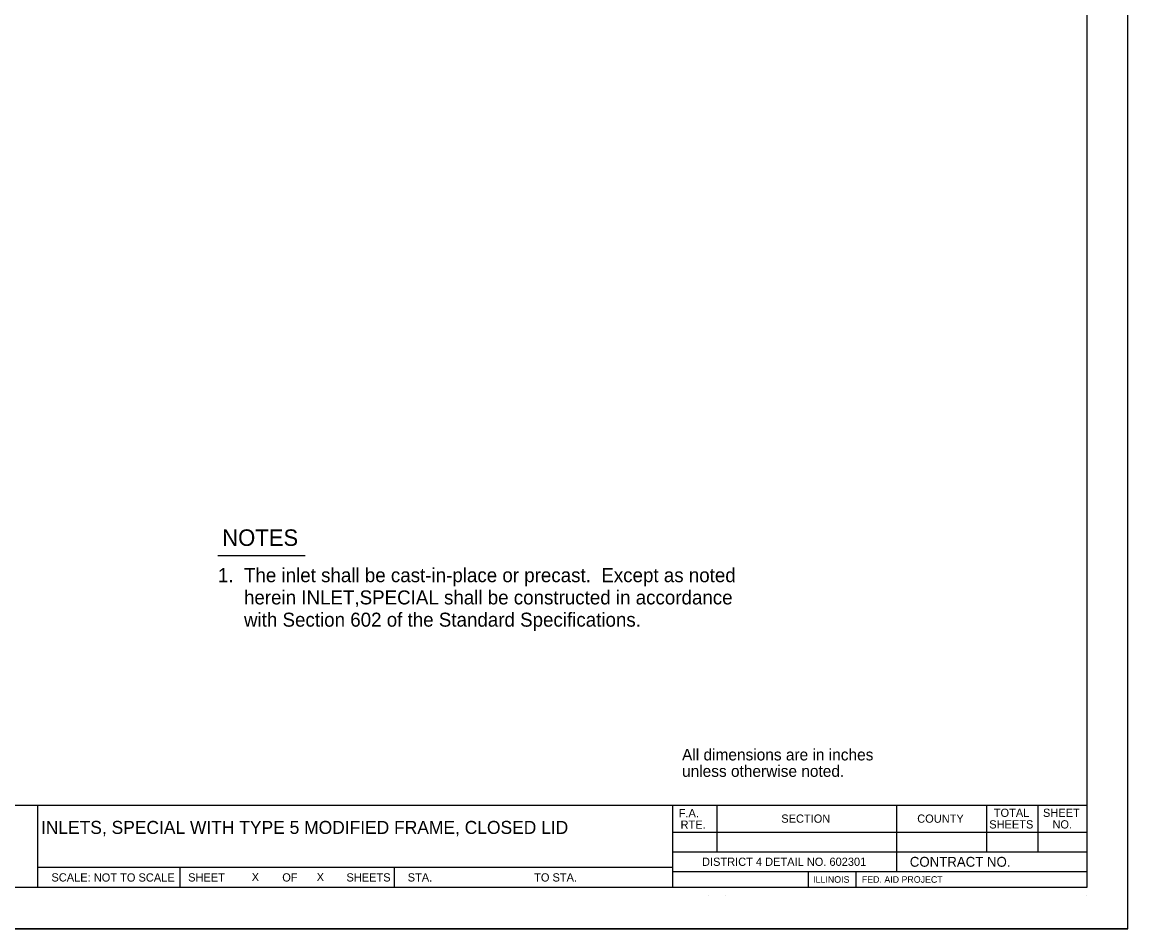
# Model space of a CAD drawing. Extents: x 0 to 2.83, y -0.1 to 1.83.
# Drawn here: x 1.716 to 2.833, y 0 to 0.917 of the extents above; entities that cross this region are included whole.
import ezdxf

# ---------------------------------------------------------------- set-up
doc = ezdxf.new("R2010")
doc.units = 0
for name, color, linetype in [('IDS_Notes', 7, 'Continuous'), ('RD_Pr_Roadway_Notes', 7, 'Continuous'), ('SH_General_Details', 7, 'Continuous'), ('SH_Printer_Plotting_Border', 7, 'Continuous')]:
    doc.layers.add(name, color=color, linetype=linetype)

msp = doc.modelspace()

# ---------------------------------------------------------------- linework, layer by layer
at = {"layer": 'RD_Pr_Roadway_Notes'}
msp.add_line((1.9135, 0.3775), (2.0017, 0.3775), dxfattribs=at)
at = {"layer": 'SH_General_Details'}
for p, q in [((2.8333, 0), (2.8333, 1.8333)), ((0.1667, 0.125), (2.7917, 0.125)), ((1.7312, 0.125), (1.7312, 0.0417)), ((2.3729, 0.125), (2.3729, 0.0417)), ((2.4179, 0.125), (2.4179, 0.0779)), ((2.5995, 0.125), (2.5995, 0.0579)), ((2.6905, 0.125), (2.6905, 0.0779)), ((2.7423, 0.125), (2.7423, 0.0779)), ((2.3729, 0.0979), (2.7917, 0.0979)), ((2.3729, 0.0779), (2.7917, 0.0779)), ((1.7312, 0.0625), (2.3729, 0.0625)), ((1.875, 0.0625), (1.875, 0.0417)), ((2.0917, 0.0625), (2.0917, 0.0417)), ((2.3729, 0.0579), (2.7917, 0.0579)), ((2.5101, 0.0579), (2.5101, 0.0417)), ((2.5585, 0.0579), (2.5585, 0.0417)), ((2.4095, 0.0333), (2.4095, 0.0333)), ((2.4262, 0.0333), (2.4262, 0.0333)), ((2.7917, 0.0333), (2.7917, 0.0333)), ((2.8333, 0), (0, 0))]:
    msp.add_line(p, q, dxfattribs=at)
msp.add_lwpolyline([(0.1667, 1.7917), (2.7917, 1.7917), (2.7917, 0.0417), (0.1667, 0.0417)], close=True, dxfattribs=at)
at = {"layer": 'SH_Printer_Plotting_Border'}
msp.add_lwpolyline([(0, 0), (2.8333, 0), (2.8333, 1.8333), (0, 1.8333)], close=True, dxfattribs=at)

# ---------------------------------------------------------------- texts
at = {"layer": 'IDS_Notes'}
for p in [(1.9477, 0.0483), (2.0134, 0.0483)]:
    msp.add_text('X', height=0.00833, dxfattribs=at).set_placement(p)
at = {"layer": 'RD_Pr_Roadway_Notes'}
for s, height, p in [('NOTES', 0.01667, (1.9179, 0.3872)), ('1.  The inlet shall be cast-in-place or precast.  Except as noted', 0.014167, (1.9136, 0.3505)), ('     herein INLET,SPECIAL shall be constructed in accordance', 0.014167, (1.9136, 0.328)), ('     with Section 602 of the Standard Specifications.', 0.014167, (1.9136, 0.3055)), ('All dimensions are in inches', 0.011668, (2.3827, 0.1703)), ('unless otherwise noted.', 0.011668, (2.3827, 0.1537))]:
    msp.add_text(s, height=height, dxfattribs=at).set_placement(p)
at = {"layer": 'SH_General_Details'}
for s, height, p in [('F.A.  ', 0.00833, (2.3793, 0.1129)), ('SECTION', 0.00833, (2.483, 0.1073)), ('COUNTY', 0.00833, (2.6204, 0.1073)), ('TOTAL', 0.00833, (2.6978, 0.1132)), ('SHEET', 0.00833, (2.7475, 0.1132)), ('INLETS, SPECIAL WITH TYPE 5 MODIFIED FRAME, CLOSED LID', 0.013161, (1.7347, 0.096)), ('RTE.', 0.00833, (2.3812, 0.1012)), ('SHEETS', 0.00833, (2.6932, 0.1015)), ('NO.', 0.00833, (2.7571, 0.1015)), ('DISTRICT 4 DETAIL NO. 602301', 0.008333, (2.4029, 0.0637)), ('CONTRACT NO.      ', 0.01, (2.6129, 0.0628)), ('SCALE:          ', 0.008333, (1.7453, 0.0479)), ('NOT TO SCALE', 0.008333, (1.7881, 0.0478)), ('SHEET', 0.00833, (1.8835, 0.0479)), ('OF', 0.00833, (1.9786, 0.0479)), ('SHEETS', 0.00833, (2.0435, 0.0479)), ('STA.', 0.00833, (2.1054, 0.0479)), ('TO STA.', 0.00833, (2.2332, 0.0479)), ('ILLINOIS', 0.00667, (2.5152, 0.0466)), ('FED. AID PROJECT', 0.006667, (2.5644, 0.0466))]:
    msp.add_text(s, height=height, dxfattribs=at).set_placement(p)

doc.saveas('drawing.dxf')
